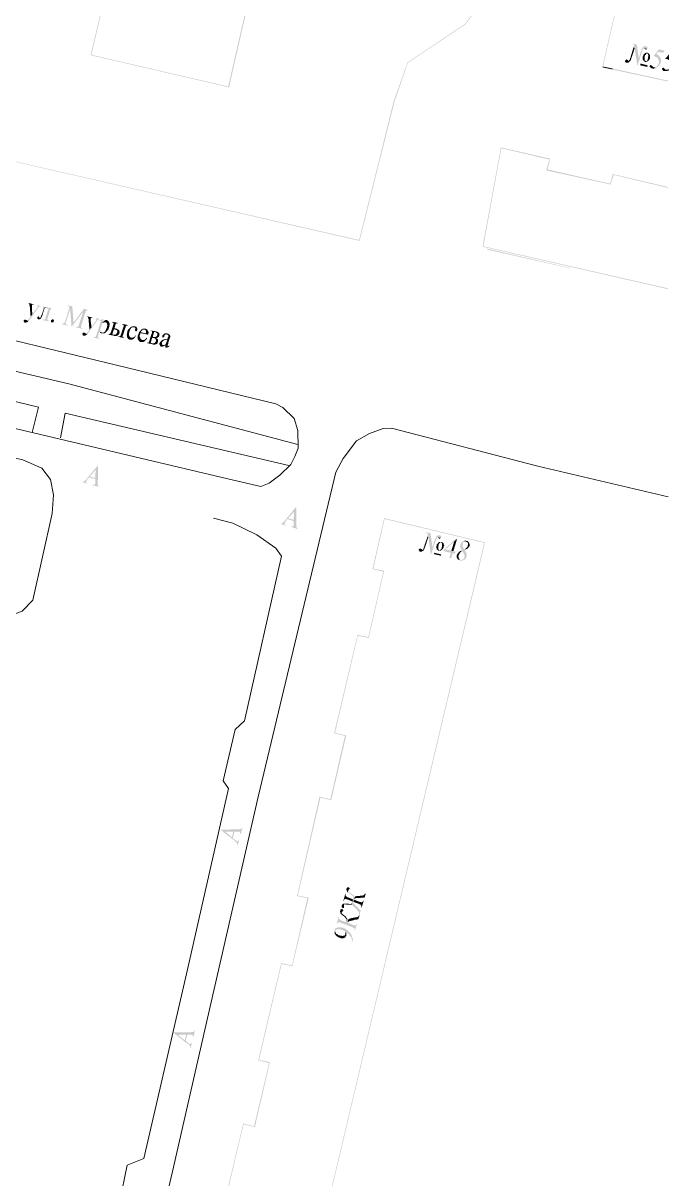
# Model space of a CAD drawing. Extents: x 243 to 885, y -99 to 1005.
# Drawn here: x 547.6 to 634.4, y 4.8 to 160 of the extents above; entities that cross this region are included whole.
import ezdxf

# ---------------------------------------------------------------- set-up
doc = ezdxf.new("R2010")
doc.units = 0
doc.header["$MEASUREMENT"] = 0
doc.layers.add('PDF _Геометрия', color=7, linetype='Continuous')
doc.layers.add('PDF _Сплошная заливка', color=7, linetype='Continuous')

msp = doc.modelspace()

# ---------------------------------------------------------------- hatches: boundary and pattern name
at = {"layer": 'PDF _Сплошная заливка', "linetype": 'ByBlock', "transparency": 33554559}
for points in [[(634.25, 211.83), (626.25, 214.01), (615.33, 170.95), (606.98, 159.87), (599.26, 154.72), (597.41, 149.51), (592.76, 130.86), (539.07, 143.13), (525.96, 146.21), (496.51, 153.15), (493.15, 154.16), (471.82, 159.2), (504.41, 296.54), (515.1, 293.91), (515.38, 295.37), (581.17, 279.97), (580.78, 278.12), (634.25, 265.36), (634.25, 265.47), (580.89, 278.23), (581.28, 280.03), (515.27, 295.48), (514.99, 294.08), (504.3, 296.71), (471.71, 159.08), (493.1, 154.04), (496.51, 153.09), (525.96, 146.15), (539.07, 143.07), (592.82, 130.75), (597.52, 149.45), (599.31, 154.66), (607.04, 159.81), (615.38, 170.95), (626.3, 213.9), (634.25, 211.72)], [(634.25, 191.5), (629.44, 192.62), (626.69, 180.42), (634.2, 178.68), (632.35, 171.35), (629.55, 172.02), (625.41, 154.04), (634.25, 152.14), (634.25, 152.25), (625.52, 154.16), (629.61, 171.91), (632.46, 171.18), (634.25, 178.74), (634.25, 178.79), (626.86, 180.47), (629.49, 192.51), (634.25, 191.39)], [(629.61, 156.73), (629.21, 155.39), (629.21, 155.33), (629.16, 155.28), (629.16, 155.16), (629.1, 155.11), (629.1, 155.05), (629.05, 155), (628.99, 154.94), (628.93, 154.94), (629.16, 154.88), (629.21, 154.94), (629.21, 155), (629.27, 155.05), (629.27, 155.11), (629.33, 155.22), (629.33, 155.33), (629.38, 155.39), (629.77, 156.62)], [(630.05, 157.12), (629.44, 157.24), (629.44, 157.18), (629.55, 157.18), (629.61, 157.12), (629.66, 157.12), (629.66, 157.07), (629.72, 157.01), (629.72, 156.96), (629.66, 156.9), (629.66, 156.84), (629.61, 156.73), (629.77, 156.62), (630.11, 154.32), (630.33, 155.22)], [(631.29, 156.9), (631.12, 156.9), (631.06, 156.84), (630.95, 156.84), (630.89, 156.79), (630.84, 156.73), (630.84, 156.68), (630.78, 156.62), (630.78, 156.56), (630.73, 156.56), (630.73, 156.51), (630.67, 156.4), (630.67, 156.34), (630.61, 156.23), (630.61, 156.17), (630.56, 156.06), (630.33, 155.22), (630.11, 154.32), (630.17, 154.32), (630.78, 156.23), (630.78, 156.28), (630.84, 156.4), (630.84, 156.45), (630.89, 156.51), (630.89, 156.56), (630.95, 156.56), (631.01, 156.62), (631.45, 156.51), (631.45, 156.56), (631.45, 156.62), (631.45, 156.68), (631.45, 156.79), (631.4, 156.84), (631.34, 156.84)], [(631.23, 155.95), (631.17, 155.95), (631.12, 155.89), (631.06, 155.84), (631.01, 155.78), (630.95, 155.72), (630.95, 155.67), (630.89, 155.61), (630.89, 155.5), (630.84, 155.5), (630.84, 155.39), (630.84, 155.33), (630.84, 155.28), (630.84, 155.16), (630.84, 155.11), (630.89, 155.05), (630.95, 155), (630.95, 154.94), (631.23, 154.88), (631.17, 154.94), (631.12, 155), (631.12, 155.05), (631.12, 155.11), (631.12, 155.16), (631.12, 155.22), (631.12, 155.28), (631.12, 155.39), (631.12, 155.44), (631.12, 155.56), (631.17, 155.61), (631.17, 155.67), (631.23, 155.72), (631.29, 155.78), (631.29, 155.84), (631.34, 155.89), (631.4, 155.89), (631.45, 155.89)], [(631.51, 156), (631.29, 156), (631.23, 155.95), (631.45, 155.89), (631.51, 155.89), (631.57, 155.84), (631.57, 155.78), (631.57, 155.72), (631.62, 155.61), (631.62, 155.5), (631.57, 155.44), (631.57, 155.33), (631.57, 155.28), (631.57, 155.22), (631.51, 155.16), (631.51, 155.11), (631.51, 155.05), (631.45, 154.94), (631.4, 154.94), (631.34, 154.88), (631.29, 154.88), (631.23, 154.88), (630.95, 154.94), (631.01, 154.88), (631.06, 154.83), (631.12, 154.83), (631.17, 154.77), (631.23, 154.77), (631.29, 154.77), (631.34, 154.77), (631.4, 154.83), (631.51, 154.83), (631.57, 154.88), (631.62, 154.94), (631.68, 155), (631.73, 155.05), (631.73, 155.11), (631.79, 155.16), (631.84, 155.28), (631.84, 155.33), (631.84, 155.39), (631.84, 155.5), (631.84, 155.56), (631.84, 155.61), (631.84, 155.67), (631.79, 155.72), (631.79, 155.78), (631.73, 155.84), (631.68, 155.89), (631.62, 155.95), (631.57, 155.95)], [(631.45, 156.51), (631.01, 156.62), (631.06, 156.56), (631.12, 156.51), (631.17, 156.45), (631.23, 156.45), (631.29, 156.45), (631.4, 156.45)], [(633.8, 156.28), (633.02, 156.45), (632.29, 155.56), (632.4, 155.56), (632.46, 155.5), (632.52, 155.5), (632.57, 155.44), (632.63, 155.44), (632.68, 155.39), (632.74, 155.39), (632.8, 155.33), (632.85, 155.28), (632.85, 155.22), (632.91, 155.16), (632.96, 155.11), (632.96, 155.05), (632.96, 155), (633.02, 155), (633.02, 154.88), (633.02, 154.83), (633.02, 154.77), (633.02, 154.66), (633.02, 154.6), (632.96, 154.55), (632.96, 154.44), (632.91, 154.38), (632.85, 154.32), (632.85, 154.27), (632.8, 154.21), (632.74, 154.16), (632.68, 154.1), (632.57, 154.1), (632.52, 154.04), (632.46, 154.04), (632.4, 154.04), (632.35, 154.04), (632.57, 153.99), (632.68, 153.99), (632.74, 154.04), (632.8, 154.04), (632.85, 154.1), (632.91, 154.16), (632.96, 154.21), (633.02, 154.27), (633.08, 154.32), (633.13, 154.38), (633.13, 154.44), (633.19, 154.55), (633.24, 154.6), (633.24, 154.66), (633.3, 154.72), (633.3, 154.83), (633.3, 154.88), (633.3, 154.94), (633.3, 155.05), (633.3, 155.11), (633.3, 155.16), (633.24, 155.28), (633.24, 155.33), (633.19, 155.33), (633.19, 155.39), (633.13, 155.44), (633.08, 155.5), (633.08, 155.56), (633.02, 155.61), (632.96, 155.67), (632.91, 155.72), (632.85, 155.72), (632.8, 155.78), (632.74, 155.78), (632.68, 155.84), (632.91, 156.12), (633.58, 156)], [(634.31, 155.05), (634.36, 155.05), (634.36, 155.44), (634.31, 155.44), (634.36, 155.5), (634.36, 155.78), (633.92, 155.22), (633.97, 155.22), (634.03, 155.16), (634.14, 155.16), (634.2, 155.11), (634.25, 155.11)], [(626.81, 153.88), (625.46, 154.16), (625.46, 154.04), (626.81, 153.76)], [(628.71, 155.11), (628.65, 155.11), (628.6, 155.05), (628.54, 155), (628.49, 154.94), (628.49, 154.83), (628.49, 154.77), (628.54, 154.77), (628.54, 154.72), (628.6, 154.66), (628.65, 154.66), (628.71, 154.66), (628.82, 154.66), (628.88, 154.66), (628.93, 154.66), (628.99, 154.72), (629.05, 154.77), (629.1, 154.83), (629.16, 154.88), (628.93, 154.94), (628.82, 155), (628.82, 155.05), (628.77, 155.05)], [(631.51, 154.32), (630.56, 154.55), (630.5, 154.32), (631.45, 154.1)], [(631.96, 154.32), (631.9, 154.38), (631.84, 154.32), (631.79, 154.27), (631.79, 154.21), (631.79, 154.1), (631.84, 154.04), (631.9, 153.99), (631.96, 153.99), (632.01, 153.93), (632.07, 153.93), (632.18, 153.88), (632.24, 153.88), (632.29, 153.88), (632.35, 153.88), (632.4, 153.93), (632.52, 153.93), (632.57, 153.99), (632.35, 154.04), (632.29, 154.1), (632.24, 154.1), (632.18, 154.16), (632.12, 154.21), (632.07, 154.27), (632.01, 154.32)], [(633.64, 153.99), (633.52, 153.99), (633.47, 153.93), (633.47, 153.88), (633.41, 153.82), (633.47, 153.76), (633.47, 153.71), (633.52, 153.65), (633.58, 153.6), (633.64, 153.54), (633.75, 153.54), (633.8, 153.54), (633.86, 153.54), (633.92, 153.54), (634.03, 153.54), (634.08, 153.54), (634.14, 153.54), (634.2, 153.6), (634.25, 153.6), (633.97, 153.71), (633.92, 153.71), (633.86, 153.76), (633.8, 153.82), (633.75, 153.88), (633.75, 153.93), (633.69, 153.93)], [(634.25, 153.6), (634.36, 153.65), (634.36, 153.76), (634.31, 153.76), (634.25, 153.71), (633.97, 153.71)], [(634.25, 137.97), (626.86, 139.71), (626.47, 138.42), (618.07, 140.33), (618.41, 141.78), (611.8, 143.29), (609.34, 129.97), (634.25, 124.26), (634.25, 124.37), (609.45, 130.02), (611.86, 143.18), (618.3, 141.67), (617.9, 140.21), (626.53, 138.31), (626.97, 139.6), (634.25, 137.86)], [(621.09, 127.11), (610.01, 129.69), (609.95, 129.58), (621.09, 127.06)], [(549.99, 122.02), (549.48, 122.13), (549.48, 122.07), (549.54, 122.07), (549.59, 122.02), (549.59, 121.96), (549.59, 121.91), (549.54, 121.85), (549.54, 121.79), (548.87, 120.9), (548.64, 120.56), (548.42, 120.28), (548.36, 120.17), (548.31, 120.11), (548.25, 120.11), (548.19, 120.06), (548.14, 120.06), (548.36, 120), (548.42, 120.06), (548.47, 120.11), (548.53, 120.17), (549.65, 121.74), (549.71, 121.85), (549.76, 121.91), (549.82, 121.91), (549.87, 121.96), (549.99, 121.96)], [(549.03, 122.24), (548.36, 122.41), (548.36, 122.3), (548.42, 122.3), (548.47, 122.24), (548.47, 122.19), (548.47, 122.13), (548.53, 122.02), (548.53, 121.96), (548.64, 120.56), (548.87, 120.9), (548.81, 121.85), (548.81, 121.96), (548.81, 122.02), (548.81, 122.07), (548.81, 122.13), (548.87, 122.19), (548.92, 122.19), (548.98, 122.19), (549.03, 122.19)], [(550.38, 121.79), (550.38, 121.51), (550.32, 121.4), (550.21, 121.07), (550.21, 121.01), (550.15, 120.9), (550.1, 120.79), (550.1, 120.73), (550.04, 120.67), (550.04, 120.62), (549.99, 120.56), (549.99, 120.51), (549.93, 120.45), (549.87, 120.45), (549.54, 120.51), (549.54, 120.45), (549.54, 120.39), (549.54, 120.34), (549.54, 120.28), (549.59, 120.28), (549.65, 120.23), (549.71, 120.23), (549.76, 120.23), (549.87, 120.23), (549.93, 120.28), (549.99, 120.28), (550.04, 120.34), (550.1, 120.39), (550.1, 120.51), (550.15, 120.51), (550.15, 120.56), (550.15, 120.62), (550.21, 120.67), (550.21, 120.79), (550.27, 120.84), (550.32, 120.95), (550.32, 121.07), (550.55, 121.79), (551.05, 121.68)], [(551.55, 121.68), (550.27, 121.96), (550.21, 121.91), (550.27, 121.91), (550.32, 121.85), (550.38, 121.79), (551.05, 121.68), (550.66, 120.45), (550.66, 120.34), (550.6, 120.28), (550.55, 120.23), (550.49, 120.17), (550.43, 120.17), (550.38, 120.17), (550.32, 120.23), (550.27, 120.11), (551.05, 119.95), (551.05, 120.06), (550.94, 120.06), (550.94, 120.11), (550.88, 120.11), (550.88, 120.17), (550.88, 120.23), (550.88, 120.28), (550.94, 120.39), (551.22, 121.35), (551.27, 121.46), (551.27, 121.51), (551.33, 121.57), (551.39, 121.63), (551.5, 121.63), (551.55, 121.63)], [(553.79, 121.68), (553.79, 121.57), (553.29, 119.95), (553.23, 119.89), (553.23, 119.78), (553.18, 119.72), (553.12, 119.67), (553.06, 119.61), (553.01, 119.61), (552.9, 119.61), (552.84, 119.61), (552.84, 119.55), (553.57, 119.39), (553.62, 119.44), (553.51, 119.5), (553.46, 119.5), (553.4, 119.55), (553.34, 119.61), (553.34, 119.67), (553.34, 119.72), (553.4, 119.78), (553.4, 119.89), (553.96, 121.57)], [(554.24, 121.96), (553.62, 122.07), (553.57, 122.02), (553.68, 122.02), (553.74, 121.96), (553.79, 121.96), (553.79, 121.91), (553.85, 121.85), (553.85, 121.74), (553.79, 121.68), (553.96, 121.57), (554.13, 119.27), (554.41, 119.78)], [(556.42, 121.46), (555.81, 121.63), (554.41, 119.78), (554.13, 119.27), (554.18, 119.27), (555.7, 121.23), (556.03, 121.18), (556.03, 121.23), (556.09, 121.35), (556.14, 121.4), (556.2, 121.4), (556.26, 121.4), (556.31, 121.4), (556.42, 121.4)], [(556.03, 121.18), (555.7, 121.23), (555.14, 119.5), (555.14, 119.44), (555.08, 119.33), (555.08, 119.27), (555.02, 119.27), (555.02, 119.22), (554.97, 119.22), (554.86, 119.22), (554.8, 119.22), (554.74, 119.22), (554.69, 119.16), (555.64, 118.94), (555.64, 118.99), (555.58, 119.05), (555.47, 119.05), (555.47, 119.11), (555.42, 119.16), (555.42, 119.22), (555.42, 119.27), (555.42, 119.33), (555.47, 119.44), (555.98, 121.12)], [(547.91, 120.17), (547.8, 120.17), (547.75, 120.11), (547.69, 120.06), (547.69, 120), (547.69, 119.95), (547.75, 119.89), (547.75, 119.83), (547.8, 119.83), (547.86, 119.78), (547.91, 119.78), (547.97, 119.78), (548.03, 119.78), (548.08, 119.83), (548.19, 119.83), (548.25, 119.89), (548.31, 119.95), (548.36, 120), (548.14, 120.06), (548.08, 120.11), (548.03, 120.11), (547.97, 120.17)], [(549.71, 120.62), (549.65, 120.62), (549.59, 120.56), (549.54, 120.51), (549.87, 120.45), (549.82, 120.45), (549.76, 120.51), (549.76, 120.56)], [(551.67, 120.23), (551.72, 120.17), (551.72, 120.11), (551.78, 120.06), (551.78, 120), (551.78, 119.95), (551.72, 119.89), (551.67, 119.83), (551.61, 119.83), (551.5, 119.78), (551.44, 119.83), (551.39, 119.89), (551.39, 119.95), (551.39, 120.06), (551.44, 120.11), (551.5, 120.17), (551.55, 120.23), (551.61, 120.23)], [(557.88, 120.28), (557.38, 120.39), (557.38, 120.28), (557.49, 120.28), (557.49, 120.23), (557.49, 120.17), (557.49, 120.11), (557.43, 120.06), (556.82, 119.16), (556.54, 118.83), (556.37, 118.55), (556.31, 118.49), (556.26, 118.43), (556.2, 118.38), (556.14, 118.32), (556.09, 118.32), (556.03, 118.32), (556.26, 118.21), (556.31, 118.27), (556.37, 118.38), (556.42, 118.43), (557.54, 120), (557.6, 120.06), (557.66, 120.11), (557.71, 120.17), (557.77, 120.17), (557.77, 120.23), (557.88, 120.23)], [(556.93, 120.45), (556.26, 120.62), (556.26, 120.56), (556.31, 120.51), (556.37, 120.51), (556.37, 120.45), (556.37, 120.39), (556.37, 120.34), (556.42, 120.28), (556.42, 120.23), (556.54, 118.83), (556.82, 119.16), (556.7, 120.11), (556.7, 120.17), (556.7, 120.28), (556.7, 120.34), (556.76, 120.39), (556.82, 120.39), (556.87, 120.39), (556.93, 120.39)], [(558.44, 120.17), (558.38, 120.23), (557.82, 120.11), (557.94, 120.06), (557.99, 120.06), (557.99, 120), (558.05, 120), (558.05, 119.95), (558.05, 119.89), (557.99, 119.83), (557.99, 119.72), (557.49, 118.1), (557.43, 117.99), (557.43, 117.93), (557.38, 117.87), (557.32, 117.82), (557.26, 117.82), (557.21, 117.82), (557.15, 117.82), (557.1, 117.82), (557.1, 117.76), (557.88, 117.59), (557.88, 117.65), (557.82, 117.65), (557.77, 117.71), (557.71, 117.71), (557.71, 117.82), (557.71, 117.93), (557.71, 118.04), (557.88, 118.55), (558.1, 118.49), (558.05, 118.55), (557.99, 118.66), (557.99, 118.71), (557.99, 118.77), (557.99, 118.83), (557.99, 118.88), (558.05, 118.94), (558.05, 119.05), (558.27, 119.67), (558.33, 119.72), (558.27, 119.78)], [(558.89, 120.11), (558.72, 120.11), (558.61, 120.06), (558.55, 120), (558.5, 119.95), (558.44, 119.95), (558.66, 119.83), (558.72, 119.83), (558.78, 119.83), (558.83, 119.78), (558.83, 119.72), (558.89, 119.67), (558.89, 119.61), (558.89, 119.55), (558.94, 119.5), (558.94, 119.44), (558.94, 119.33), (558.89, 119.27), (558.89, 119.22), (558.89, 119.11), (558.83, 118.99), (558.78, 118.88), (558.78, 118.83), (558.72, 118.71), (558.66, 118.66), (558.66, 118.6), (558.61, 118.55), (558.55, 118.49), (558.5, 118.49), (558.44, 118.43), (558.38, 118.43), (558.33, 118.43), (558.22, 118.43), (558.55, 118.32), (558.61, 118.38), (558.66, 118.38), (558.72, 118.43), (558.78, 118.49), (558.83, 118.55), (558.89, 118.6), (558.94, 118.66), (559, 118.71), (559, 118.77), (559.06, 118.83), (559.11, 118.88), (559.11, 118.99), (559.17, 119.05), (559.17, 119.11), (559.17, 119.16), (559.22, 119.22), (559.22, 119.33), (559.22, 119.39), (559.28, 119.44), (559.28, 119.55), (559.28, 119.61), (559.22, 119.67), (559.22, 119.72), (559.22, 119.83), (559.17, 119.83), (559.17, 119.89), (559.11, 119.95), (559.06, 120), (559, 120.06), (558.94, 120.06)], [(558.44, 119.95), (558.38, 119.89), (558.27, 119.78), (558.33, 119.72), (558.44, 119.78), (558.5, 119.83), (558.55, 119.83), (558.61, 119.83), (558.66, 119.83)], [(560.4, 119.72), (559.62, 119.89), (559.62, 119.78), (559.73, 119.78), (559.73, 119.72), (559.78, 119.67), (559.78, 119.61), (559.73, 119.55), (559.73, 119.44), (559.45, 118.55), (559.39, 118.43), (559.39, 118.38), (559.34, 118.32), (559.34, 118.27), (559.28, 118.27), (559.17, 118.21), (559.11, 118.27), (559.11, 118.15), (559.78, 118.04), (559.84, 117.99), (559.9, 117.99), (560.01, 117.99), (560.06, 117.99), (560.12, 117.99), (560.18, 117.99), (560.23, 118.04), (559.78, 118.15), (559.73, 118.15), (559.67, 118.21), (559.62, 118.21), (559.84, 118.88), (559.9, 118.88), (559.95, 118.88), (560.51, 118.77), (560.46, 118.83), (560.4, 118.83), (560.34, 118.88), (560.29, 118.88), (560.23, 118.94), (559.9, 118.99), (560.01, 119.39), (560.01, 119.44), (560.06, 119.5), (560.06, 119.61), (560.12, 119.61), (560.18, 119.67), (560.23, 119.67), (560.29, 119.67), (560.4, 119.67)], [(561.69, 119.44), (560.96, 119.61), (560.96, 119.5), (561.07, 119.5), (561.13, 119.44), (561.13, 119.39), (561.13, 119.33), (561.13, 119.22), (561.07, 119.11), (560.79, 118.21), (560.74, 118.1), (560.74, 118.04), (560.68, 117.99), (560.62, 117.93), (560.57, 117.93), (560.51, 117.93), (560.46, 117.93), (560.4, 117.87), (561.18, 117.71), (561.18, 117.76), (561.07, 117.82), (561.02, 117.87), (561.02, 117.93), (561.02, 117.99), (561.02, 118.04), (561.07, 118.15), (561.35, 119.05), (561.41, 119.16), (561.41, 119.27), (561.46, 119.27), (561.46, 119.33), (561.52, 119.33), (561.52, 119.39), (561.58, 119.39), (561.69, 119.33)], [(555.81, 118.43), (555.7, 118.43), (555.64, 118.38), (555.58, 118.27), (555.58, 118.21), (555.64, 118.15), (555.64, 118.1), (555.7, 118.04), (555.75, 118.04), (555.81, 118.04), (555.86, 118.04), (555.92, 118.04), (555.98, 118.04), (556.09, 118.1), (556.14, 118.15), (556.2, 118.15), (556.26, 118.21), (556.03, 118.32), (555.98, 118.38), (555.92, 118.38), (555.86, 118.43)], [(558.1, 118.49), (557.88, 118.55), (557.94, 118.49), (557.99, 118.43), (557.99, 118.38), (558.05, 118.38), (558.16, 118.32), (558.22, 118.32), (558.27, 118.32), (558.33, 118.32), (558.44, 118.32), (558.5, 118.32), (558.55, 118.32), (558.22, 118.43), (558.16, 118.49)], [(560.51, 118.77), (559.95, 118.88), (560.01, 118.83), (560.12, 118.83), (560.18, 118.77), (560.23, 118.71), (560.29, 118.66), (560.29, 118.6), (560.29, 118.55), (560.29, 118.49), (560.23, 118.43), (560.23, 118.38), (560.18, 118.27), (560.12, 118.21), (560.06, 118.21), (560.06, 118.15), (560.01, 118.15), (559.95, 118.15), (559.84, 118.15), (559.78, 118.15), (560.23, 118.04), (560.29, 118.04), (560.34, 118.04), (560.4, 118.1), (560.46, 118.15), (560.51, 118.21), (560.57, 118.27), (560.57, 118.38), (560.57, 118.43), (560.62, 118.49), (560.57, 118.55), (560.57, 118.6), (560.57, 118.66), (560.57, 118.71)], [(560.06, 118.99), (559.9, 118.99), (560.23, 118.94), (560.12, 118.94)], [(562.25, 119.22), (562.19, 119.22), (562.08, 119.16), (562.02, 119.11), (561.97, 119.05), (561.91, 118.99), (561.86, 118.94), (561.8, 118.88), (561.74, 118.83), (561.69, 118.77), (561.69, 118.66), (561.63, 118.6), (561.63, 118.55), (561.63, 118.49), (561.58, 118.38), (561.58, 118.32), (561.58, 118.21), (561.52, 118.15), (561.52, 118.1), (561.58, 118.04), (561.58, 117.93), (561.58, 117.87), (561.58, 117.82), (561.63, 117.76), (561.63, 117.71), (561.69, 117.65), (561.74, 117.59), (561.8, 117.54), (561.86, 117.54), (561.91, 117.48), (561.97, 117.48), (562.02, 117.48), (562.08, 117.48), (562.14, 117.48), (562.19, 117.48), (562.25, 117.48), (562.36, 117.54), (562.42, 117.59), (562.47, 117.59), (562.53, 117.65), (562.19, 117.76), (562.14, 117.76), (562.08, 117.76), (562.02, 117.82), (561.97, 117.87), (561.91, 117.93), (561.91, 117.99), (561.91, 118.04), (561.86, 118.1), (561.86, 118.15), (561.86, 118.27), (561.86, 118.32), (561.86, 118.38), (561.91, 118.49), (561.91, 118.55), (561.91, 118.6), (561.97, 118.71), (561.97, 118.77), (562.02, 118.83), (562.08, 118.94), (562.14, 118.99), (562.14, 119.05), (562.19, 119.11), (562.25, 119.11), (562.3, 119.16), (562.36, 119.16), (562.47, 119.16), (562.53, 119.16)], [(562.75, 118.1), (562.7, 117.99), (562.64, 117.93), (562.58, 117.87), (562.53, 117.82), (562.47, 117.82), (562.42, 117.76), (562.36, 117.76), (562.3, 117.76), (562.25, 117.76), (562.19, 117.76), (562.53, 117.65), (562.58, 117.71), (562.64, 117.76), (562.64, 117.82), (562.7, 117.87), (562.75, 117.99), (562.81, 118.04)], [(562.58, 119.27), (562.3, 119.27), (562.25, 119.22), (562.53, 119.16), (562.58, 119.16), (562.64, 119.11), (562.64, 119.05), (562.7, 119.05), (562.7, 118.99), (562.7, 118.88), (562.64, 118.88), (562.64, 118.77), (562.64, 118.71), (562.7, 118.71), (562.7, 118.66), (562.75, 118.6), (562.86, 118.6), (562.92, 118.66), (562.98, 118.77), (562.98, 118.83), (562.98, 118.94), (562.98, 118.99), (562.92, 119.05), (562.92, 119.11), (562.86, 119.16), (562.81, 119.22), (562.75, 119.22), (562.7, 119.27)], [(564.04, 118.94), (563.7, 118.94), (563.93, 118.83), (563.98, 118.83), (564.04, 118.77), (564.1, 118.71), (564.15, 118.6), (564.15, 118.55), (564.15, 118.49), (564.15, 118.43), (564.1, 118.32), (563.42, 118.49), (563.2, 118.49), (563.2, 118.43), (563.14, 118.32), (563.14, 118.27), (563.09, 118.15), (563.03, 118.04), (563.03, 117.99), (563.03, 117.93), (563.03, 117.82), (563.03, 117.76), (563.03, 117.71), (563.03, 117.59), (563.03, 117.54), (563.65, 117.43), (563.59, 117.48), (563.54, 117.48), (563.48, 117.54), (563.42, 117.59), (563.37, 117.65), (563.37, 117.71), (563.37, 117.76), (563.31, 117.82), (563.31, 117.87), (563.31, 117.93), (563.31, 118.04), (563.31, 118.1), (563.37, 118.21), (563.37, 118.27), (563.37, 118.38), (564.43, 118.15), (564.43, 118.27), (564.43, 118.32), (564.49, 118.38), (564.49, 118.49), (564.43, 118.55), (564.43, 118.6), (564.43, 118.66), (564.38, 118.71), (564.32, 118.77), (564.32, 118.83), (564.26, 118.88), (564.21, 118.88), (564.15, 118.94)], [(563.7, 118.94), (563.65, 118.88), (563.59, 118.88), (563.48, 118.83), (563.48, 118.77), (563.42, 118.71), (563.37, 118.66), (563.31, 118.6), (563.26, 118.55), (563.2, 118.49), (563.42, 118.49), (563.48, 118.55), (563.48, 118.6), (563.54, 118.66), (563.59, 118.71), (563.65, 118.77), (563.76, 118.83), (563.82, 118.83), (563.87, 118.83), (563.93, 118.83)], [(564.94, 118.6), (564.94, 118.38), (564.88, 118.27), (564.6, 117.37), (564.6, 117.31), (564.54, 117.2), (564.49, 117.15), (564.49, 117.09), (564.43, 117.09), (564.38, 117.09), (564.26, 117.09), (564.26, 117.03), (564.99, 116.87), (565.1, 116.87), (565.16, 116.81), (565.22, 116.81), (565.33, 116.81), (565.38, 116.87), (565.44, 116.87), (565.5, 116.87), (564.99, 116.98), (564.88, 117.03), (564.82, 117.03), (564.77, 117.09), (564.99, 117.76), (565.05, 117.71), (565.1, 117.71), (565.61, 117.65), (565.55, 117.65), (565.5, 117.71), (565.61, 117.71), (565.1, 117.82), (565.05, 117.87), (565.22, 118.49), (565.33, 118.49)], [(565.5, 118.6), (564.77, 118.71), (564.77, 118.66), (564.88, 118.66), (564.88, 118.6), (564.94, 118.6), (565.33, 118.49), (565.38, 118.49), (565.5, 118.43), (565.55, 118.43), (565.61, 118.38), (565.61, 118.32), (565.66, 118.32), (565.66, 118.27), (565.66, 118.15), (565.66, 118.1), (565.61, 118.04), (565.61, 117.99), (565.55, 117.93), (565.5, 117.87), (565.44, 117.87), (565.38, 117.82), (565.33, 117.82), (565.27, 117.82), (565.22, 117.82), (565.1, 117.82), (565.61, 117.71), (565.66, 117.76), (565.72, 117.76), (565.77, 117.82), (565.83, 117.82), (565.89, 117.87), (565.89, 117.93), (565.94, 118.04), (565.94, 118.1), (565.94, 118.15), (565.94, 118.21), (565.94, 118.27), (565.94, 118.32), (565.89, 118.38), (565.83, 118.43), (565.77, 118.49), (565.72, 118.49), (565.66, 118.55), (565.61, 118.55), (565.55, 118.55)], [(566.61, 118.27), (566.56, 118.27), (566.5, 118.21), (566.45, 118.15), (566.39, 118.1), (566.33, 118.04), (566.33, 117.99), (566.33, 117.93), (566.33, 117.82), (566.39, 117.76), (566.45, 117.76), (566.5, 117.82), (566.56, 117.87), (566.61, 117.93), (566.61, 118.04), (566.67, 118.1), (566.73, 118.15), (566.78, 118.21), (566.84, 118.21), (566.89, 118.21)], [(567.01, 118.32), (566.67, 118.32), (566.61, 118.27), (566.89, 118.21), (566.95, 118.15), (567.01, 118.15), (567.06, 118.1), (567.12, 118.04), (567.12, 117.99), (567.12, 117.93), (567.12, 117.87), (567.06, 117.76), (567.06, 117.71), (567.01, 117.59), (566.95, 117.59), (566.84, 117.59), (566.78, 117.59), (567.01, 117.48), (566.78, 116.87), (566.73, 116.81), (566.67, 116.81), (566.73, 116.75), (566.73, 116.64), (566.73, 116.59), (566.73, 116.53), (566.73, 116.47), (566.78, 116.42), (566.84, 116.42), (566.89, 116.42), (566.95, 116.42), (567.01, 116.42), (567.06, 116.47), (567.12, 116.47), (567.17, 116.53), (567.06, 116.59), (567.06, 116.64), (567.06, 116.7), (567.06, 116.75), (567.06, 116.81), (567.12, 116.92), (567.12, 117.03), (567.29, 117.59), (567.34, 117.65), (567.34, 117.76), (567.4, 117.82), (567.4, 117.87), (567.4, 117.93), (567.4, 117.99), (567.34, 118.04), (567.34, 118.1), (567.29, 118.15), (567.23, 118.21), (567.17, 118.21), (567.12, 118.27), (567.06, 118.27)], [(564.26, 117.76), (564.21, 117.71), (564.15, 117.65), (564.1, 117.59), (564.04, 117.54), (563.98, 117.48), (563.93, 117.48), (563.87, 117.43), (563.82, 117.43), (563.76, 117.43), (563.65, 117.43), (563.03, 117.54), (563.09, 117.48), (563.09, 117.43), (563.14, 117.37), (563.2, 117.31), (563.26, 117.26), (563.26, 117.2), (563.31, 117.2), (563.37, 117.15), (563.48, 117.15), (563.54, 117.15), (563.59, 117.15), (563.65, 117.15), (563.76, 117.15), (563.82, 117.2), (563.87, 117.2), (563.93, 117.26), (563.98, 117.31), (564.04, 117.37), (564.1, 117.43), (564.15, 117.48), (564.21, 117.54), (564.26, 117.59), (564.26, 117.71)], [(565.61, 117.65), (565.1, 117.71), (565.22, 117.71), (565.27, 117.65), (565.33, 117.65), (565.38, 117.59), (565.44, 117.54), (565.44, 117.48), (565.5, 117.43), (565.5, 117.31), (565.44, 117.26), (565.44, 117.2), (565.38, 117.15), (565.33, 117.09), (565.27, 117.03), (565.16, 116.98), (565.1, 116.98), (565.05, 116.98), (564.99, 116.98), (565.5, 116.87), (565.55, 116.92), (565.61, 116.92), (565.66, 116.98), (565.72, 117.03), (565.72, 117.09), (565.77, 117.2), (565.77, 117.26), (565.77, 117.31), (565.77, 117.37), (565.77, 117.43), (565.77, 117.48), (565.72, 117.54), (565.66, 117.59)], [(566.78, 117.59), (566.67, 117.54), (566.56, 117.54), (566.5, 117.48), (566.45, 117.48), (566.39, 117.48), (566.33, 117.43), (566.28, 117.43), (566.22, 117.37), (566.17, 117.31), (566.11, 117.26), (566.05, 117.2), (566, 117.15), (566, 117.09), (565.94, 117.03), (565.94, 116.92), (565.94, 116.87), (565.94, 116.81), (566, 116.75), (566, 116.7), (566, 116.64), (566.05, 116.59), (566.11, 116.59), (566.17, 116.53), (566.28, 116.53), (566.33, 116.53), (566.39, 116.59), (566.45, 116.59), (566.5, 116.59), (566.56, 116.64), (566.67, 116.7), (566.39, 116.75), (566.33, 116.75), (566.33, 116.81), (566.28, 116.87), (566.28, 116.92), (566.28, 117.03), (566.28, 117.09), (566.28, 117.15), (566.33, 117.2), (566.39, 117.26), (566.45, 117.31), (566.5, 117.37), (566.56, 117.37), (566.61, 117.43), (566.67, 117.43), (566.73, 117.43), (566.78, 117.48), (566.89, 117.48), (567.01, 117.48)], [(566.67, 116.81), (566.56, 116.75), (566.39, 116.75), (566.67, 116.7), (566.73, 116.75)], [(567.29, 116.7), (567.23, 116.7), (567.17, 116.64), (567.12, 116.64), (567.06, 116.59), (567.17, 116.53), (567.29, 116.64)], [(557.71, 100.57), (557.66, 100.57), (556.09, 98.72), (556.09, 98.67), (555.98, 98.61), (555.92, 98.56), (555.86, 98.5), (555.81, 98.44), (555.75, 98.39), (555.7, 98.39), (555.58, 98.39), (555.58, 98.33), (556.26, 98.16), (556.26, 98.22), (556.14, 98.28), (556.09, 98.28), (556.09, 98.33), (556.09, 98.39), (556.09, 98.44), (556.09, 98.5), (556.14, 98.56), (556.2, 98.67), (556.48, 99), (557.32, 98.78), (556.59, 99.12), (557.38, 100.01)], [(557.71, 100.57), (557.38, 100.01), (557.32, 98.89), (556.59, 99.12), (557.32, 98.78), (557.32, 98.39), (557.32, 98.33), (557.32, 98.22), (557.32, 98.16), (557.32, 98.11), (557.26, 98.05), (557.21, 98), (557.15, 98), (557.1, 98), (557.04, 98), (556.98, 97.94), (557.88, 97.72), (557.88, 97.77), (557.82, 97.77), (557.77, 97.83), (557.71, 97.83), (557.71, 97.88), (557.71, 97.94), (557.66, 98), (557.66, 98.11), (557.66, 98.16), (557.66, 98.28)], [(584.31, 94.92), (584.25, 94.97), (582.74, 93.13), (582.68, 93.07), (582.63, 93.01), (582.57, 92.96), (582.52, 92.9), (582.46, 92.85), (582.46, 92.79), (582.4, 92.79), (582.35, 92.79), (582.24, 92.79), (582.24, 92.73), (582.91, 92.51), (582.91, 92.62), (582.8, 92.62), (582.74, 92.68), (582.74, 92.73), (582.74, 92.85), (582.74, 92.9), (582.8, 92.96), (582.85, 93.01), (583.13, 93.41), (583.97, 93.13), (583.24, 93.52), (584.03, 94.41)], [(584.31, 94.92), (584.03, 94.41), (583.97, 93.29), (583.24, 93.52), (583.97, 93.13), (583.97, 92.73), (583.97, 92.68), (583.97, 92.62), (583.97, 92.51), (583.97, 92.45), (583.92, 92.45), (583.86, 92.4), (583.8, 92.4), (583.75, 92.4), (583.69, 92.4), (583.64, 92.34), (584.48, 92.06), (584.53, 92.17), (584.48, 92.17), (584.42, 92.17), (584.36, 92.23), (584.36, 92.29), (584.36, 92.34), (584.31, 92.4), (584.31, 92.45), (584.31, 92.57), (584.31, 92.68)], [(602.34, 91.5), (601.78, 91.61), (601.72, 91.56), (601.78, 91.56), (601.83, 91.5), (601.89, 91.5), (601.95, 91.45), (602, 91.39), (602, 91.33), (602, 91.28), (601.95, 91.17), (601.95, 91.05), (602.06, 91), (602.39, 88.7), (602.62, 89.6)], [(601.95, 91.05), (601.5, 89.77), (601.5, 89.71), (601.44, 89.6), (601.44, 89.54), (601.39, 89.43), (601.39, 89.37), (601.33, 89.32), (601.27, 89.26), (601.44, 89.21), (601.44, 89.26), (601.5, 89.32), (601.5, 89.37), (601.55, 89.43), (601.55, 89.49), (601.61, 89.6), (601.61, 89.65), (601.67, 89.77), (602.06, 91)], [(603.57, 91.22), (603.35, 91.22), (603.29, 91.17), (603.23, 91.17), (603.18, 91.11), (603.12, 91.05), (603.07, 90.94), (603.07, 90.89), (603.01, 90.83), (603.01, 90.77), (602.95, 90.72), (602.95, 90.61), (602.9, 90.49), (602.84, 90.44), (602.62, 89.6), (602.39, 88.7), (602.45, 88.7), (603.07, 90.61), (603.12, 90.72), (603.18, 90.83), (603.18, 90.89), (603.23, 90.89), (603.23, 90.94), (603.29, 90.94), (603.74, 90.89), (603.74, 90.94), (603.79, 91), (603.79, 91.05), (603.74, 91.11), (603.68, 91.17), (603.63, 91.22)], [(603.57, 90.33), (603.46, 90.27), (603.4, 90.27), (603.4, 90.21), (603.35, 90.16), (603.29, 90.1), (603.23, 90.05), (603.18, 89.99), (603.18, 89.88), (603.18, 89.82), (603.12, 89.77), (603.12, 89.71), (603.12, 89.6), (603.12, 89.54), (603.18, 89.49), (603.18, 89.43), (603.18, 89.37), (603.23, 89.32), (603.29, 89.26), (603.57, 89.21), (603.51, 89.26), (603.46, 89.26), (603.46, 89.32), (603.4, 89.43), (603.4, 89.49), (603.4, 89.6), (603.4, 89.65), (603.4, 89.71), (603.4, 89.82), (603.46, 89.88), (603.46, 89.99), (603.46, 90.05), (603.51, 90.1), (603.57, 90.16), (603.63, 90.21), (603.63, 90.27), (603.68, 90.27), (603.74, 90.27)], [(603.74, 90.89), (603.29, 90.94), (603.35, 90.94), (603.4, 90.89), (603.46, 90.83), (603.51, 90.77), (603.57, 90.77), (603.63, 90.77), (603.68, 90.83)], [(603.79, 90.33), (603.57, 90.33), (603.74, 90.27), (603.79, 90.21), (603.85, 90.21), (603.85, 90.16), (603.91, 90.05), (603.91, 89.99), (603.91, 89.93), (603.91, 89.88), (603.91, 89.82), (603.91, 89.71), (603.85, 89.65), (603.85, 89.54), (603.85, 89.49), (603.79, 89.37), (603.74, 89.32), (603.68, 89.26), (603.63, 89.21), (603.57, 89.21), (603.29, 89.26), (603.35, 89.21), (603.4, 89.15), (603.46, 89.15), (603.51, 89.15), (603.57, 89.15), (603.68, 89.15), (603.74, 89.15), (603.79, 89.21), (603.85, 89.26), (603.91, 89.32), (603.96, 89.32), (604.02, 89.43), (604.07, 89.49), (604.07, 89.54), (604.13, 89.6), (604.13, 89.71), (604.13, 89.77), (604.19, 89.82), (604.19, 89.93), (604.13, 89.99), (604.13, 90.05), (604.13, 90.1), (604.07, 90.16), (604.02, 90.21), (603.96, 90.27), (603.91, 90.27), (603.85, 90.33)], [(605.92, 90.72), (605.75, 90.77), (604.19, 89.32), (604.13, 89.09), (605.08, 88.87), (604.86, 88.2), (605.14, 88.14), (605.3, 88.81), (605.64, 88.76), (605.7, 89.04), (605.42, 89.09), (604.35, 89.32), (605.53, 90.38)], [(605.92, 90.72), (605.53, 90.38), (605.14, 89.15), (604.35, 89.32), (605.42, 89.09)], [(606.82, 90.44), (606.7, 90.44), (606.65, 90.38), (606.59, 90.33), (606.54, 90.27), (606.48, 90.21), (606.42, 90.16), (606.42, 90.05), (606.37, 89.99), (606.37, 89.88), (606.31, 89.82), (606.31, 89.77), (606.37, 89.65), (606.37, 89.6), (606.37, 89.54), (606.42, 89.49), (606.42, 89.43), (606.48, 89.37), (606.54, 89.26), (606.54, 89.21), (606.48, 89.15), (606.59, 89.09), (606.65, 89.04), (606.7, 88.98), (606.76, 88.93), (606.76, 88.81), (606.82, 88.76), (606.82, 88.7), (606.87, 88.65), (606.87, 88.59), (606.87, 88.53), (606.93, 88.48), (606.93, 88.37), (606.93, 88.31), (606.87, 88.25), (606.87, 88.2), (606.87, 88.14), (606.82, 88.09), (606.76, 88.03), (606.7, 87.97), (606.65, 87.97), (606.59, 87.92), (606.54, 87.92), (606.48, 87.92), (606.37, 87.92), (606.03, 87.97), (606.09, 87.97), (606.14, 87.92), (606.2, 87.86), (606.26, 87.86), (606.31, 87.86), (606.37, 87.81), (606.48, 87.81), (606.54, 87.81), (606.59, 87.81), (606.65, 87.86), (606.7, 87.86), (606.82, 87.92), (606.87, 87.92), (606.93, 87.97), (606.98, 88.03), (607.04, 88.09), (607.1, 88.14), (607.1, 88.2), (607.15, 88.25), (607.15, 88.37), (607.21, 88.42), (607.21, 88.48), (607.21, 88.53), (607.21, 88.65), (607.21, 88.7), (607.15, 88.76), (607.15, 88.81), (607.15, 88.87), (607.1, 88.93), (607.1, 88.98), (607.04, 89.04), (607.04, 89.09), (606.98, 89.15), (606.93, 89.26), (607.04, 89.32), (606.87, 89.32), (606.7, 89.65), (606.65, 89.71), (606.65, 89.82), (606.65, 89.88), (606.65, 89.93), (606.65, 89.99), (606.65, 90.05), (606.65, 90.16), (606.7, 90.21), (606.76, 90.27), (606.82, 90.33), (606.87, 90.33), (606.93, 90.33), (606.98, 90.38), (607.04, 90.38), (607.15, 90.38)], [(607.15, 90.44), (607.15, 90.49), (606.93, 90.49), (606.87, 90.44), (606.82, 90.44), (607.15, 90.38), (607.15, 90.33), (607.21, 90.33), (607.26, 90.27), (607.32, 90.21), (607.38, 90.21), (607.38, 90.16), (607.38, 90.1), (607.38, 90.05), (607.38, 89.93), (607.38, 89.88), (607.32, 89.82), (607.32, 89.71), (607.26, 89.65), (607.21, 89.6), (607.15, 89.54), (607.1, 89.49), (607.04, 89.43), (606.98, 89.37), (606.87, 89.32), (607.04, 89.32), (607.1, 89.32), (607.21, 89.37), (607.26, 89.43), (607.32, 89.43), (607.38, 89.49), (607.38, 89.54), (607.43, 89.54), (607.49, 89.6), (607.49, 89.65), (607.54, 89.71), (607.6, 89.77), (607.6, 89.88), (607.6, 89.93), (607.6, 89.99), (607.6, 90.05), (607.54, 90.16), (607.54, 90.21), (607.49, 90.27), (607.43, 90.33), (607.38, 90.38), (607.32, 90.44), (607.21, 90.44)], [(600.99, 89.43), (600.88, 89.43), (600.83, 89.37), (600.77, 89.32), (600.77, 89.26), (600.77, 89.21), (600.83, 89.15), (600.83, 89.09), (600.88, 89.04), (600.99, 89.04), (601.05, 89.04), (601.11, 89.04), (601.16, 89.04), (601.22, 89.04), (601.27, 89.09), (601.33, 89.09), (601.39, 89.15), (601.44, 89.21), (601.27, 89.26), (601.22, 89.32), (601.16, 89.37), (601.11, 89.37), (601.05, 89.43)], [(603.79, 88.65), (602.84, 88.87), (602.79, 88.7), (603.74, 88.48)], [(606.48, 89.15), (606.42, 89.09), (606.31, 89.09), (606.26, 89.04), (606.2, 88.98), (606.14, 88.93), (606.09, 88.93), (606.09, 88.87), (606.03, 88.81), (605.98, 88.76), (605.92, 88.65), (605.92, 88.59), (605.86, 88.53), (605.86, 88.48), (605.86, 88.37), (605.86, 88.31), (605.86, 88.25), (605.92, 88.2), (605.92, 88.14), (605.98, 88.09), (605.98, 88.03), (606.03, 87.97), (606.37, 87.92), (606.31, 87.97), (606.26, 87.97), (606.2, 88.03), (606.2, 88.09), (606.14, 88.14), (606.14, 88.2), (606.14, 88.25), (606.09, 88.31), (606.09, 88.37), (606.14, 88.48), (606.14, 88.53), (606.14, 88.59), (606.2, 88.65), (606.26, 88.76), (606.26, 88.81), (606.31, 88.87), (606.37, 88.93), (606.42, 88.98), (606.48, 89.04), (606.54, 89.09), (606.59, 89.09)], [(574.23, 51.69), (574.79, 51.41), (575.85, 51.41), (575.69, 50.68), (576.02, 51.41), (576.41, 51.41), (576.47, 51.41), (576.58, 51.41), (576.64, 51.41), (576.69, 51.41), (576.75, 51.36), (576.75, 51.3), (576.81, 51.24), (576.81, 51.19), (576.81, 51.13), (576.86, 51.08), (577.09, 51.97), (576.97, 51.97), (576.97, 51.92), (576.97, 51.86), (576.92, 51.8), (576.86, 51.8), (576.81, 51.75), (576.75, 51.75), (576.69, 51.75), (576.58, 51.75), (576.47, 51.75)], [(574.23, 51.69), (574.23, 51.64), (576.08, 50.18), (576.13, 50.12), (576.19, 50.07), (576.25, 50.01), (576.3, 49.96), (576.36, 49.9), (576.36, 49.84), (576.41, 49.84), (576.41, 49.73), (576.41, 49.68), (576.47, 49.62), (576.64, 50.35), (576.58, 50.35), (576.58, 50.29), (576.53, 50.24), (576.53, 50.18), (576.47, 50.18), (576.41, 50.12), (576.36, 50.12), (576.3, 50.18), (576.25, 50.24), (576.13, 50.29), (575.8, 50.57), (576.02, 51.41), (575.69, 50.68), (574.79, 51.41)], [(591.08, 43.8), (591.03, 43.74), (591.03, 43.68), (591.08, 43.57), (591.08, 43.52), (591.14, 43.41), (591.14, 43.35), (591.2, 43.29), (591.31, 43.52), (591.31, 43.57), (591.36, 43.63), (591.42, 43.63), (591.42, 43.68), (591.48, 43.74), (591.48, 43.8), (591.48, 43.85), (591.42, 43.91), (591.36, 43.96), (591.31, 43.96), (591.25, 43.96), (591.2, 43.96), (591.14, 43.91), (591.08, 43.85)], [(591.2, 43.29), (591.25, 43.29), (591.25, 43.24), (591.31, 43.24), (591.42, 43.18), (591.48, 43.13), (591.59, 43.07), (591.64, 42.96), (591.76, 42.9), (591.81, 42.9), (591.87, 42.85), (591.87, 42.79), (591.92, 42.79), (591.98, 42.73), (591.98, 42.62), (591.98, 42.57), (591.98, 42.51), (591.98, 42.45), (591.76, 41.61), (591.81, 41.67), (591.87, 41.61), (591.87, 41.56), (591.92, 41.5), (591.98, 41.45), (592.03, 41.39), (592.09, 41.33), (592.15, 41.28), (592.2, 41.22), (592.31, 41.11), (592.37, 41.05), (592.43, 41), (592.48, 40.94), (592.54, 40.89), (592.54, 40.83), (592.59, 40.77), (592.65, 40.77), (592.65, 40.72), (592.71, 40.66), (592.76, 40.55), (592.76, 40.49), (592.76, 40.44), (592.76, 40.38), (592.76, 40.27), (592.82, 40.27), (592.99, 40.83), (592.43, 41.39), (592.31, 41.45), (592.26, 41.56), (592.2, 41.61), (592.15, 41.67), (592.09, 41.73), (592.03, 41.73), (592.03, 41.78), (591.98, 41.84), (591.98, 41.89), (591.98, 41.95), (592.09, 42.34), (592.2, 42.73), (592.15, 42.68), (592.09, 42.73), (592.09, 42.79), (592.03, 42.85), (591.98, 42.9), (591.92, 42.96), (591.87, 42.96), (591.81, 43.01), (591.76, 43.07), (591.7, 43.13), (591.59, 43.18), (591.59, 43.24), (591.48, 43.29), (591.42, 43.35), (591.36, 43.35), (591.31, 43.41), (591.31, 43.46), (591.31, 43.52)], [(590.92, 43.13), (590.64, 42.17), (590.69, 42.17), (590.75, 42.23), (590.8, 42.34), (590.86, 42.4), (590.92, 42.4), (590.97, 42.4), (591.08, 42.34), (591.2, 42.34), (591.87, 42.06), (591.87, 42.01), (591.87, 41.95), (591.98, 42.45), (591.98, 42.4), (591.92, 42.34), (591.25, 42.62), (591.2, 42.62), (591.14, 42.68), (591.08, 42.73), (591.03, 42.73), (590.97, 42.79), (590.97, 42.85), (590.97, 42.9), (590.97, 43.01), (590.97, 43.07)], [(590.75, 41.78), (590.75, 41.56), (590.75, 41.61), (590.8, 41.67), (590.86, 41.67), (590.97, 41.67), (591.03, 41.67), (591.14, 41.61), (591.25, 41.61), (591.36, 41.61), (591.42, 41.61), (591.48, 41.61), (591.53, 41.61), (591.59, 41.61), (591.64, 41.61), (591.7, 41.61), (591.76, 41.61), (591.98, 42.45), (591.87, 41.95), (591.81, 41.89), (591.81, 41.84), (591.76, 41.78), (591.7, 41.78), (591.64, 41.73), (591.59, 41.73), (591.53, 41.73), (591.48, 41.73), (591.42, 41.73), (591.31, 41.78), (591.2, 41.78), (591.14, 41.78), (591.03, 41.78), (590.97, 41.78), (590.86, 41.78), (590.8, 41.78)], [(592.09, 42.34), (591.98, 41.95), (591.98, 42.01), (592.76, 41.73), (592.82, 41.67), (592.87, 41.67), (592.99, 41.61), (592.99, 41.56), (593.04, 41.56), (593.04, 41.5), (593.04, 41.45), (593.04, 41.33), (593.04, 41.28), (593.1, 41.22), (593.38, 42.17), (593.32, 42.17), (593.27, 42.06), (593.21, 42.01), (593.15, 41.95), (593.1, 41.95), (593.04, 41.95), (592.93, 42.01), (592.82, 42.01), (592.09, 42.29)], [(592.2, 42.73), (592.09, 42.34), (592.15, 42.4), (592.2, 42.45), (592.26, 42.45), (592.31, 42.51), (592.87, 42.51), (593.04, 42.57), (593.15, 42.57), (593.21, 42.57), (593.32, 42.57), (593.38, 42.57), (593.43, 42.57), (593.49, 42.57), (593.66, 43.13), (593.6, 43.13), (593.55, 43.13), (593.49, 43.01), (593.43, 42.96), (593.38, 42.9), (593.32, 42.9), (593.27, 42.9), (593.21, 42.85), (593.1, 42.85), (593.04, 42.85), (592.93, 42.85), (592.82, 42.79), (592.71, 42.79), (592.59, 42.79), (592.54, 42.79), (592.48, 42.79), (592.37, 42.79), (592.37, 42.73), (592.31, 42.73), (592.26, 42.73)], [(590.24, 40.83), (590.19, 40.77), (590.19, 40.66), (590.24, 40.61), (590.24, 40.49), (590.3, 40.44), (590.3, 40.38), (590.36, 40.38), (590.41, 40.55), (590.47, 40.61), (590.52, 40.66), (590.52, 40.72), (590.58, 40.77), (590.64, 40.77), (590.64, 40.83), (590.58, 40.94), (590.58, 41), (590.47, 41), (590.47, 41.05), (590.36, 41.05), (590.36, 41), (590.3, 41), (590.24, 40.94)], [(590.36, 40.38), (590.36, 40.33), (590.41, 40.27), (590.52, 40.21), (590.58, 40.16), (590.64, 40.1), (590.75, 40.05), (590.8, 39.99), (590.86, 39.93), (590.86, 39.88), (590.92, 39.88), (590.97, 39.82), (590.97, 39.77), (591.03, 39.71), (591.08, 39.65), (591.08, 39.54), (591.08, 39.49), (591.08, 39.43), (591.08, 39.32), (591.08, 39.26), (591.2, 39.65), (591.2, 39.71), (591.14, 39.77), (591.08, 39.82), (591.08, 39.88), (591.03, 39.93), (590.97, 40.05), (590.92, 40.1), (590.8, 40.16), (590.75, 40.21), (590.69, 40.27), (590.58, 40.33), (590.52, 40.38), (590.47, 40.44), (590.41, 40.49), (590.41, 40.55)], [(590.41, 41.5), (590.41, 41.28), (590.47, 41.28), (590.47, 41.22), (590.58, 41.17), (590.64, 41.17), (590.69, 41.17), (590.75, 41.22), (590.75, 41.28), (590.75, 41.33), (590.75, 41.45), (590.75, 41.5), (590.75, 41.56), (590.75, 41.78), (590.69, 41.78), (590.64, 41.78), (590.58, 41.73), (590.52, 41.67), (590.47, 41.61), (590.47, 41.56)], [(590.02, 39.99), (589.74, 39.09), (589.8, 39.04), (589.85, 39.15), (589.91, 39.21), (589.91, 39.26), (589.96, 39.26), (590.02, 39.26), (590.08, 39.26), (590.19, 39.26), (590.3, 39.21), (591.87, 38.59), (591.92, 38.59), (591.98, 38.53), (592.09, 38.48), (592.15, 38.48), (592.15, 38.42), (592.15, 38.37), (592.2, 38.31), (592.15, 38.25), (592.15, 38.14), (592.2, 38.14), (592.48, 39.04), (592.43, 39.09), (592.43, 39.04), (592.37, 38.98), (592.37, 38.93), (592.31, 38.87), (592.26, 38.87), (592.2, 38.81), (592.15, 38.87), (592.03, 38.87), (591.92, 38.93), (591.2, 39.21), (591.31, 39.65), (591.25, 39.65), (591.25, 39.6), (591.2, 39.6), (591.2, 39.65), (591.08, 39.26), (590.36, 39.49), (590.36, 39.54), (590.24, 39.6), (590.19, 39.6), (590.13, 39.65), (590.08, 39.71), (590.08, 39.77), (590.08, 39.82), (590.08, 39.88), (590.08, 39.99)], [(591.31, 39.65), (591.2, 39.21), (591.25, 39.26), (591.25, 39.32), (591.31, 39.37), (591.36, 39.37), (591.42, 39.37), (591.48, 39.43), (591.53, 39.43), (591.59, 39.43), (591.7, 39.49), (591.81, 39.49), (591.92, 39.54), (591.98, 39.54), (592.03, 39.54), (592.15, 39.6), (592.26, 39.6), (592.31, 39.6), (592.37, 39.6), (592.48, 39.65), (592.54, 39.65), (592.59, 39.65), (592.65, 39.65), (592.82, 40.21), (592.76, 40.27), (592.76, 40.21), (592.71, 40.16), (592.65, 40.1), (592.65, 40.05), (592.59, 39.99), (592.48, 39.99), (592.43, 39.93), (592.37, 39.93), (592.31, 39.93), (592.2, 39.93), (592.15, 39.88), (592.09, 39.88), (591.98, 39.88), (591.87, 39.82), (591.81, 39.82), (591.7, 39.82), (591.59, 39.77), (591.53, 39.77), (591.42, 39.71), (591.36, 39.71)], [(589.46, 38.2), (589.46, 38.14), (589.4, 38.09), (589.4, 37.97), (589.46, 37.92), (589.46, 37.86), (589.57, 38.14), (589.57, 38.2), (589.63, 38.2), (589.68, 38.25), (589.74, 38.31), (589.8, 38.31), (589.85, 38.31), (589.91, 38.31), (590.02, 38.31), (590.08, 38.31), (590.19, 38.31), (590.24, 38.31), (590.36, 38.25), (590.41, 38.25), (590.47, 38.25), (590.52, 38.2), (590.64, 38.2), (590.69, 38.14), (590.75, 38.09), (590.86, 38.09), (590.86, 38.03), (590.86, 37.97), (590.92, 37.92), (590.92, 37.86), (590.92, 37.81), (590.97, 37.97), (591.03, 37.97), (591.08, 37.92), (591.14, 37.86), (591.2, 37.81), (591.25, 37.75), (591.36, 37.69), (591.42, 37.64), (591.42, 37.58), (591.48, 37.53), (591.53, 37.47), (591.59, 37.41), (591.64, 37.36), (591.64, 37.3), (591.7, 37.25), (591.76, 37.13), (591.76, 37.08), (591.76, 37.02), (591.81, 36.97), (591.81, 36.91), (591.81, 36.8), (591.81, 36.74), (591.81, 36.69), (591.76, 36.63), (591.81, 36.57), (591.87, 36.69), (591.87, 36.74), (591.87, 36.8), (591.92, 36.91), (591.92, 36.97), (591.92, 37.02), (591.87, 37.08), (591.87, 37.19), (591.87, 37.25), (591.81, 37.3), (591.81, 37.41), (591.76, 37.47), (591.76, 37.53), (591.7, 37.58), (591.64, 37.64), (591.64, 37.75), (591.59, 37.81), (591.53, 37.86), (591.48, 37.92), (591.42, 37.97), (591.36, 38.03), (591.31, 38.09), (591.25, 38.14), (591.2, 38.2), (591.14, 38.25), (591.08, 38.25), (591.03, 38.31), (590.97, 38.37), (590.86, 38.42), (590.8, 38.42), (590.75, 38.48), (590.64, 38.48), (590.64, 38.53), (590.58, 38.53), (590.47, 38.53), (590.41, 38.59), (590.3, 38.59), (590.24, 38.59), (590.19, 38.59), (590.08, 38.59), (590.02, 38.59), (589.96, 38.59), (589.91, 38.59), (589.85, 38.53), (589.8, 38.53), (589.74, 38.53), (589.68, 38.48), (589.63, 38.48), (589.57, 38.42), (589.52, 38.37), (589.52, 38.31), (589.46, 38.25)], [(589.46, 37.86), (589.46, 37.75), (589.52, 37.69), (589.57, 37.64), (589.63, 37.58), (589.63, 37.53), (589.68, 37.47), (589.74, 37.41), (589.8, 37.36), (589.85, 37.36), (589.91, 37.3), (589.96, 37.25), (590.08, 37.25), (590.13, 37.19), (590.19, 37.19), (590.3, 37.13), (590.36, 37.13), (590.47, 37.13), (590.52, 37.13), (590.58, 37.13), (590.64, 37.13), (590.69, 37.13), (590.8, 37.19), (590.92, 37.64), (590.86, 37.58), (590.86, 37.53), (590.8, 37.53), (590.75, 37.47), (590.69, 37.47), (590.64, 37.47), (590.58, 37.41), (590.52, 37.41), (590.41, 37.47), (590.36, 37.47), (590.3, 37.47), (590.19, 37.47), (590.13, 37.53), (590.02, 37.53), (590.02, 37.58), (589.91, 37.58), (589.85, 37.64), (589.8, 37.69), (589.74, 37.69), (589.68, 37.75), (589.63, 37.81), (589.63, 37.86), (589.57, 37.92), (589.57, 37.97), (589.52, 38.09), (589.57, 38.14)], [(590.92, 37.81), (590.92, 37.64), (590.8, 37.19), (590.86, 37.19), (590.92, 37.25), (590.92, 37.3), (590.97, 37.36), (591.03, 37.41), (591.03, 37.47), (591.03, 37.53), (591.03, 37.58), (591.03, 37.69), (591.03, 37.75), (591.03, 37.81), (591.03, 37.92), (590.97, 37.97)], [(567.9, 24.48), (567.85, 24.42), (569.75, 22.91), (569.81, 22.91), (569.86, 22.86), (569.92, 22.8), (569.97, 22.74), (570.03, 22.69), (570.03, 22.63), (570.09, 22.58), (570.09, 22.52), (570.09, 22.41), (570.14, 22.41), (570.31, 23.08), (570.25, 23.14), (570.25, 23.08), (570.2, 23.02), (570.2, 22.97), (570.14, 22.91), (570.09, 22.91), (570.03, 22.91), (569.97, 22.97), (569.92, 22.97), (569.81, 23.02), (569.47, 23.36), (569.69, 24.2), (569.36, 23.42), (568.41, 24.14)], [(567.9, 24.48), (568.41, 24.14), (569.53, 24.2), (569.36, 23.42), (569.69, 24.2), (570.09, 24.2), (570.14, 24.2), (570.2, 24.2), (570.31, 24.14), (570.37, 24.14), (570.42, 24.09), (570.48, 24.03), (570.48, 23.98), (570.42, 23.86), (570.53, 23.86), (570.7, 24.7), (570.65, 24.76), (570.65, 24.7), (570.59, 24.65), (570.59, 24.59), (570.53, 24.54), (570.48, 24.54), (570.42, 24.54), (570.37, 24.54), (570.25, 24.54), (570.14, 24.48)]]:
    msp.add_hatch(color=256, dxfattribs=at).paths.add_polyline_path(points)
h = msp.add_hatch(color=256, dxfattribs=at)
h.paths.add_polyline_path([(510.18, 198.28), (503.06, 168.38), (515.27, 165.41), (514.15, 160.09), (517.57, 159.25), (518.74, 164.57), (533.13, 161.1), (539.51, 186.97), (568.74, 180.02), (565.22, 164.23), (559.06, 165.69), (556.7, 155.67), (575.29, 151.36), (584.81, 193.07), (572.27, 195.93), (570.81, 190.1), (553.4, 194.19), (561.18, 227.56), (548.47, 230.53), (547.07, 224.82), (530.78, 228.4), (538.23, 261.44), (525.57, 264.24), (515.72, 222.13)])
h.paths.add_polyline_path([(503.18, 168.43), (510.23, 198.28), (515.83, 222.13), (525.63, 264.12), (538.12, 261.32), (530.67, 228.29), (547.19, 224.71), (548.53, 230.42), (561.07, 227.51), (553.29, 194.13), (570.87, 189.99), (572.33, 195.81), (584.7, 192.96), (575.18, 151.47), (556.82, 155.72), (559.11, 165.58), (565.27, 164.12), (568.85, 180.14), (539.46, 187.08), (533.08, 161.21), (518.63, 164.74), (517.51, 159.36), (514.26, 160.2), (515.38, 165.47)], flags=0)
h = msp.add_hatch(color=256, dxfattribs=at)
h.paths.add_polyline_path([(579.21, 20.73), (580.67, 20.39), (578.65, 11.88), (577.2, 12.27), (574.01, -1.05), (575.52, -1.39), (573.67, -9.45), (572.16, -9.17), (570.48, -16.34), (583.69, -19.36), (609.67, 90.27), (596.12, 93.52), (594.55, 86.69), (596.01, 86.35), (593.99, 77.56), (592.54, 77.84), (589.4, 64.63), (590.86, 64.29), (588.9, 55.78), (587.44, 56.12), (584.42, 42.79), (585.82, 42.51), (583.75, 33.49), (582.29, 33.77)])
h.paths.add_polyline_path([(580.78, 20.5), (579.32, 20.78), (582.35, 33.66), (583.8, 33.38), (585.99, 42.57), (584.53, 42.85), (587.56, 56), (589.01, 55.67), (591.03, 64.35), (589.52, 64.68), (592.59, 77.73), (594.05, 77.45), (596.12, 86.46), (594.67, 86.74), (596.18, 93.41), (609.56, 90.21), (583.64, -19.25), (570.59, -16.23), (572.27, -9.28), (573.73, -9.56), (575.63, -1.33), (574.12, -1), (577.25, 12.16), (578.76, 11.77)], flags=0)

# ---------------------------------------------------------------- linework, layer by layer
at = {"layer": 'PDF _Геометрия', "linetype": 'ByBlock', "lineweight": 18}
for points in [[(634.36, 155.33), (633.92, 155.22), (634.36, 155.33)], [(634.36, 155.28), (633.92, 155.22), (634.36, 155.28)], [(634.2, 153.71), (634.36, 153.65), (634.36, 153.65)]]:
    msp.add_lwpolyline(points, close=True, dxfattribs=at)
for points in [[(548.87, 105), (549.71, 108.41), (518.74, 115.91), (518.13, 112.27), (575.13, 98.78), (579.55, 97.77), (580.67, 98.22), (582.12, 99.28), (583.58, 100.74), (584.14, 101.8), (584.59, 102.92), (584.53, 105.28), (584.03, 106.9), (582.52, 108.36), (581.56, 108.86), (560.01, 114.12), (537.33, 119.55), (528.54, 121.63), (501.55, 128.01), (500.49, 124.03), (553.79, 111.55), (584.53, 103.43)], [(583.3, 100.57), (553.29, 107.63), (552.67, 104.32)], [(466.61, 80.53), (489.74, 75.26), (492.65, 76.83), (502.56, 74.54), (504.3, 72.3), (510.9, 70.5), (513.76, 70.45), (516.5, 70.56), (520.65, 71.29), (536.6, 76.94), (547.52, 81.03), (548.92, 82.49), (551.55, 94.13), (551.72, 96.65), (551.33, 98.72), (550.15, 100.24), (547.58, 101.36), (528.04, 105.72)], [(634.25, 96.37), (616.78, 100.52), (597.13, 105.61), (596.01, 105.56), (594.16, 104.88), (592.43, 103.88), (590.64, 101.52), (589.63, 99.68), (586.88, 88.09), (579.21, 56.12), (572.05, 24.82), (567.68, 5.83), (562.47, -16.39), (549.54, -13.2), (549.93, -11.24)], [(547.91, -3.57), (548.53, -0.77), (559.56, -3.35), (561.63, 6.67), (563.87, 7.57), (569.69, 32.93), (575.24, 57.23), (574.51, 58.24), (576.13, 65.13), (577.37, 66.31), (582.35, 88.42), (581.56, 89.49), (579.04, 91.28), (575.8, 92.85), (573.22, 93.52)]]:
    msp.add_lwpolyline(points, dxfattribs=at)
at = {"layer": 'PDF _Сплошная заливка', "linetype": 'ByBlock', "lineweight": 18, "transparency": 33554559}
msp.add_solid([(557.82, 120.11), (557.82, 120.06), (557.94, 120.06)], dxfattribs=at)

doc.saveas('drawing.dxf')
